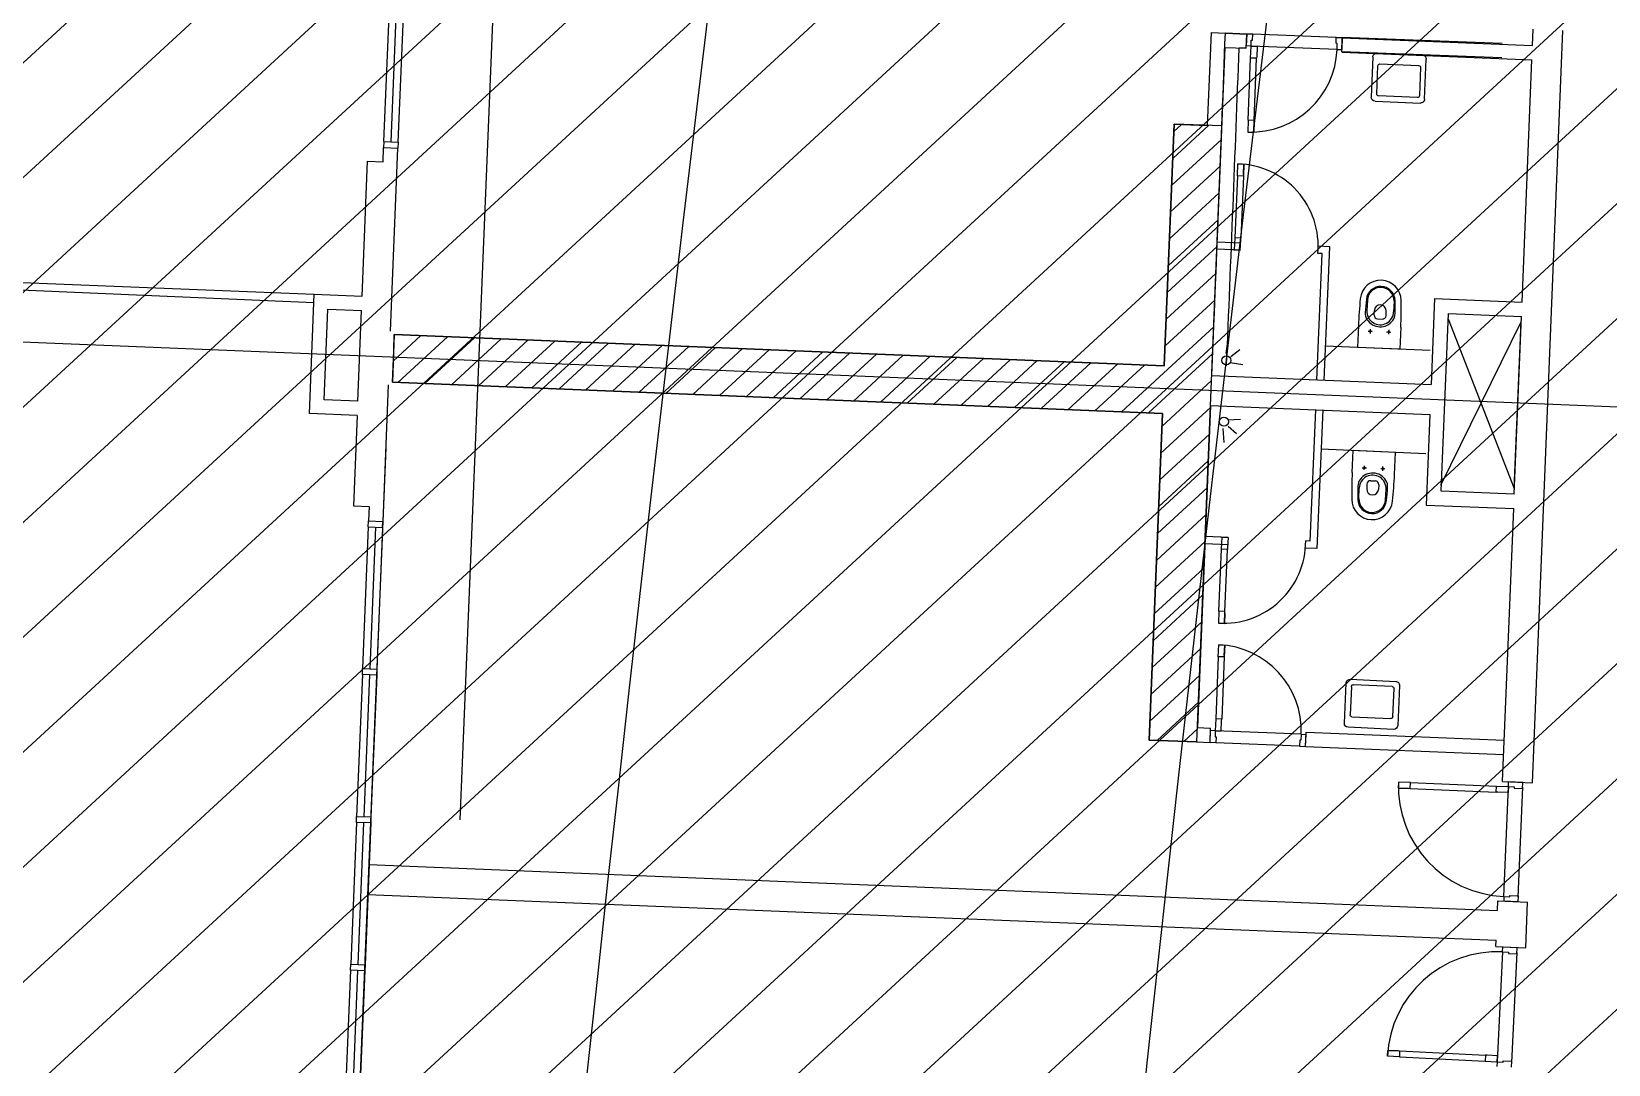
# Model space of a CAD drawing. Extents: x -678889171 to 586587, y -792238163 to 335485.
# Drawn here: x -678785148 to -678771950, y -791980698 to -791972053 of the extents above; entities that cross this region are included whole.
import ezdxf
from ezdxf.enums import TextEntityAlignment as Align

# ---------------------------------------------------------------- set-up
doc = ezdxf.new("R2010")
doc.units = 0
doc.header["$MEASUREMENT"] = 0
for name, color, linetype in [('A-FLOR-PATT', 252, 'Continuous'), ('A-SITE-PATT', 252, 'Continuous'), ('A-WALL', 252, 'Continuous')]:
    doc.layers.add(name, color=color, linetype=linetype)
doc.layers.add('BASEMENT3 LAYOUT$0$HATCH2', color=252, linetype='Continuous', lineweight=15)
doc.styles.add('Ground floor Towers$0$$Bas01-Rname$0$EN-SC', font='swissc.ttf')
doc.styles.add('Ground floor Towers$0$$Bas01-Rname$0$EN-SCL', font='swisscl.ttf')
doc.styles.add('Ground floor Towers$0$04-Ground Floor$0$V2-lower ground$0$LEVEL  FOR LICENSE LOWER GR$0$$LG- LEVEL$0$AR-SR', font='sarb.shx')

# ---------------------------------------------------------------- blocks, each defined once
blk = doc.blocks.new('A$C61C61320')
at = {"layer": 'BASEMENT3 LAYOUT$0$HATCH2'}
h = blk.add_hatch(dxfattribs=at)
h.set_pattern_fill('JIS_WOOD', color=256, scale=1000, style=0)
h.set_pattern_definition([(45, (-845211.5632561638, -471074.8112416068), (-499.9999991609842, 499.9999991609843), [])])
edge = h.paths.add_edge_path()
edge.add_line((-87728.88771757309, -14436.92520058164), (11085.99286301623, -14077.61977391216))
edge.add_line((11085.9928630162, -14077.61977391216), (11086.00013759563, -61296.12011963065))
edge.add_line((11086.00013759569, -61296.12011963065), (-23868.16462742418, -60220.57708285929))
edge.add_line((-23868.16462742421, -60220.57708285929), (-23388.15647815715, -47455.2645226442))
edge.add_arc((-38984.06513334403, -44366.02445463254), 15898.9235792472, 348.7958745272753, 525.9866040010601)
edge.add_line((-54409.82303213701, -40516.12001080933), (-55179.78612954497, -49076.3717473704))
edge.add_line((-55179.78612954495, -49076.3717473704), (-87616.00626249687, -47227.09333388295))
edge.add_line((-87616.00626249681, -47227.09333388295), (-87728.88771757303, -14436.92520058164))
blk = doc.blocks.new('GR')
at = {"layer": 'A-FLOR-PATT'}
for p, q in [((14105, 206210), (14105, 268485)), ((14105, 206210), (14105, 268485)), ((22808.69392590704, 213049.7083329673), (22808.69392590704, 213186.3852947576)), ((23058.69392590705, 206884.3868485214), (23058.69392590704, 213186.3852947576)), ((13235.44378982488, 211856.2329189128), (13237.13932042275, 213044.2324773465)), ((13296.86841828692, 211856.2151140504), (13297.21177029189, 213044.2150500802)), ((13355.44378478352, 211856.1981350899), (13357.13931538143, 213044.1976935236)), ((20118.76810413273, 212271.8881247429, -6.574195595121094e-08), (20118.76810413273, 213049.7083329673, -6.574195595121094e-08)), ((20118.76810413273, 213049.7083329673, -6.574195595121094e-08), (20415.42410707942, 213049.7083329673, -6.574195595121094e-08)), ((20415.42410707942, 213049.7083329672), (20236.18201214667, 213049.1253040702)), ((20465.42384257302, 213049.8709693762), (20415.42410707974, 213049.7083329673)), ((20415.81443446066, 212929.7089677835), (20415.42410707942, 213049.7083329672)), ((20415.42410707974, 213049.7083329673), (20415.7493798975, 212949.7088619808)), ((21165.42013947872, 213052.1478791005), (20465.42384257302, 213049.8709693762)), ((20465.5864789819, 212999.8712338829), (20465.42384257302, 213049.8709693762)), ((21165.42013947871, 213052.1478791005), (21215.41987497198, 213052.3105155094)), ((21165.5827758876, 213002.1481436072), (21165.42013947871, 213052.1478791005)), ((22555.79154853815, 213056.6704032849), (21215.41987497199, 213052.3105155092)), ((21215.41987497198, 213052.3105155094), (21215.74514778974, 212952.3110445229)), ((21215.81020235321, 212932.3111503256), (21215.4283392092, 213049.7083329673)), ((21215.4283392092, 213049.7083329673, -6.574195595121094e-08), (22808.69392590704, 213049.7083329673, -6.574195595121094e-08)), ((20238.76810413273, 210181.1981372058, -6.574195595121094e-08), (20238.76810413273, 212929.7083329673, -6.574195595121094e-08)), ((20238.76810413273, 212929.7083329673, -6.574195595121094e-08), (20415.81443652556, 212929.7083329673, -6.574195595121094e-08)), ((20415.81443446066, 212929.7089677835), (20356.58420696438, 212929.5163069344)), ((20455.74916829212, 212949.8389711079), (20415.7493798975, 212949.7088619808)), ((20455.58653188324, 212999.8387066012), (20465.5864789819, 212999.8712338829)), ((20455.74916829212, 212949.8389711079), (20455.58653188324, 212999.8387066012)), ((21175.74535939513, 212952.1809353958), (20455.74916829211, 212949.8389711079)), ((20455.74916829211, 212949.8389711079), (20505.74890378538, 212950.0016075168)), ((20456.07444110987, 212849.8395001214), (20455.74916829211, 212949.8389711079)), ((20505.74890378538, 212950.0016075168), (20506.03189113683, 212863.0020677585)), ((21175.58272298625, 213002.180670889), (21165.5827758876, 213002.1481436072)), ((21175.74535939513, 212952.1809353958), (21175.58272298625, 213002.180670889)), ((21175.74535939513, 212952.1809353958), (21215.74514778974, 212952.3110445229)), ((21215.4283392092, 212929.7083329673, -6.574195595121094e-08), (22808.69392590704, 212929.7083329673, -6.574195595121094e-08)), ((22556.16852919024, 212936.6709946873), (21215.81020235323, 212932.3111503256)), ((22808.69392590705, 210901.0013249668), (22808.69392590704, 212929.7083329673)), ((20506.07417660314, 212850.0021365302), (20456.07444110987, 212849.8395001214)), ((20457.76585976222, 212329.8422509914), (20456.07444110987, 212849.8395001214)), ((20506.03189113683, 212863.0020677585), (20506.07417660314, 212850.0021365302)), ((20507.76559525549, 212330.0048874003), (20506.07417660314, 212850.0021365302)), ((20238.76810413276, 212271.8881247429, -6.574195595121094e-08), (19838.76647235631, 212271.75470138, -6.574195595121094e-08)), ((19838.76647235616, 211984.675899904, -6.574195595121094e-08), (20125.94106294075, 212271.8504904886, -6.574195595121094e-08)), ((19838.76647235616, 212209.1823029311, -6.574195595121094e-08), (19901.35974923428, 212271.7755798092, -6.574195595121094e-08)), ((19838.76647235631, 212271.75470138, -6.574195595121094e-08), (19838.76647235631, 210246.7536590028, -6.574195595121094e-08)), ((19838.76647235628, 210246.8881247708, -6.574195595121094e-08), (19838.76647235628, 212271.75470138, -6.574195595121094e-08)), ((19838.76647235628, 212271.75470138, -6.574195595121094e-08), (20118.76810413273, 212271.75470138, -6.574195595121094e-08)), ((20238.76810413288, 210271.8881247429, -6.574195595121094e-08), (20238.76810413276, 212271.8881247429, -6.574195595121094e-08)), ((20507.76559525547, 212330.0048874003), (20457.76585976221, 212329.8422509914)), ((20457.76585976221, 212329.8422509914), (20458.09113257996, 212229.8427800049)), ((20458.09113257996, 212229.8427800049), (20508.09086807323, 212230.0054164138)), ((20508.09086807323, 212230.0054164138), (20507.76559525547, 212330.0048874003)), ((20508.09086807323, 212230.0054164138), (20507.80788072178, 212317.0049561721)), ((20507.80788072178, 212317.0049561721), (20508.09086807323, 212230.0054164138)), ((19838.76647235616, 211760.1694968774, -6.574195595121094e-08), (20238.76810413273, 212160.1711286539, -6.574195595121094e-08)), ((13235.44378982488, 211856.2329189128), (13235.42929656537, 211806.2329210133)), ((13235.44378982488, 211856.2329189128), (13355.44378478352, 211856.19813509)), ((13355.44378478352, 211856.19813509), (13355.42929152399, 211806.1981371905)), ((19838.76647235616, 211535.6630938507, -6.574195595121094e-08), (20238.76810413273, 211935.6647256273, -6.574195595121094e-08)), ((20385.52850079496, 211859.8439793378), (20384.64437586993, 211339.8447309509)), ((20385.52850079495, 211859.8439793378), (20385.698524819, 211959.8438347968)), ((20435.52842852446, 211859.7589673257), (20385.52850079495, 211859.8439793378)), ((20385.698524819, 211959.8438347968), (20435.69845254851, 211959.7588227848)), ((20435.52842852447, 211859.7589673257), (20434.64430359945, 211339.7597189389)), ((20435.69845254851, 211959.7588227848), (20435.52842852446, 211859.7589673257)), ((20435.69845254851, 211959.7588227848), (20435.55053164759, 211872.7589485354)), ((20435.55053164759, 211872.7589485354), (20435.69845254851, 211959.7588227848)), ((13235.42929656537, 211806.2329210133), (13355.42929152399, 211806.1981371905)), ((13235.42929233561, 211686.1981369332), (13235.42929207833, 211806.1981369332)), ((13235.42929207833, 211806.1981369332), (13355.42929152399, 211806.1981371905)), ((13355.42929481024, 210273.4215012958), (13355.42929152399, 211806.1981371905)), ((19838.76647235593, 211311.1566908238, -6.574195595121094e-08), (20238.76810413273, 211711.1583226006, -6.574195595121094e-08)), ((13105.42929420397, 210556.1981362255), (13105.42929178127, 211686.1981366544)), ((13105.42929178127, 211686.1981366544), (13235.42929233561, 211686.1981369332)), ((19838.76647235616, 211086.6502877974, -6.574195595121094e-08), (20238.76810413273, 211486.651919574, -6.574195595121094e-08)), ((20384.64437586993, 211339.8447309509), (20384.47435184589, 211239.8448754919)), ((20434.64430359945, 211339.7597189389), (20384.64437586993, 211339.8447309509)), ((20434.4742795754, 211239.7598634799), (20434.62220047632, 211326.7597377292)), ((20434.62220047632, 211326.7597377292), (20434.64430359945, 211339.7597189389)), ((19838.76647235616, 210862.1438847703, -6.574195595121094e-08), (20238.76810413296, 211262.1455165471, -6.574195595121094e-08)), ((20435.65840156708, 211299.7579369095), (20238.76820705763, 211300.0926980251)), ((20435.55638715261, 211239.7580236342), (20238.76821341324, 211240.0926112896)), ((20435.55638715261, 211239.7580236341), (20320.12689987943, 211239.9542817771)), ((20384.47435184589, 211239.8448754919), (20434.4742795754, 211239.7598634799)), ((21120.50882329039, 211238.5934382563), (21085.5320624856, 211238.6529072385)), ((21121.11648959231, 211238.5924050761), (21085.5320624856, 211238.6529072385)), ((21181.21841728213, 211298.490303937), (21085.90126340069, 211298.6523662319)), ((21119.3186627095, 210181.1981372058), (21121.11648959231, 211238.5924050761)), ((21179.31874943417, 210181.1981372058), (21181.21841728213, 211298.490303937)), ((19838.76647235616, 210637.6374817437, -6.574195595121094e-08), (20238.76810413273, 211037.6391135203, -6.574195595121094e-08)), ((19838.76647235616, 210413.1310787171, -6.574195595121094e-08), (20238.76810413273, 210813.1327104936, -6.574195595121094e-08)), ((21514.20118706314, 210864.9024897796), (21513.67031623738, 210776.4053770553)), ((21576.31552084432, 210741.1106038198), (21576.33853735427, 210780.196680855)), ((21675.51550364481, 210741.0521882006), (21675.53852015477, 210780.1382652358)), ((21737.77558826751, 210864.770834141), (21738.20223266178, 210776.2731575674)), ((22076.65714509807, 210901.0013249668), (22076.65714509807, 210181.1981372058)), ((22076.65714509807, 210901.0013249668), (22808.69392590705, 210901.0013249668)), ((22196.65714509807, 209291.6697490221), (22196.65714509807, 210781.0013249668)), ((22196.65714509807, 210781.0013249668), (22808.69392590705, 210781.0013249668)), ((22808.69392590705, 209291.6697490221), (22808.69392590705, 210781.0013249668)), ((21448.36189350288, 210650.079615863), (21448.25339877118, 210465.8365030071)), ((21606.29784962898, 210711.0929430074), (21645.49784283241, 210711.0698594159)), ((21803.36183195218, 210649.8705680322), (21803.25333722048, 210465.6274551763)), ((22190.54289641598, 209341.3878227368), (22808.69392590931, 210735.693001094)), ((22197.15377399915, 210736.1592000783), (22804.85013169244, 209338.4761473987)), ((22804.85013169244, 209338.4761473987), (22808.69392590931, 210735.693001094)), ((5476.821305719728, 210556.6864740731), (12705.42929313242, 210556.1981362253)), ((12705.42929527594, 209556.1981362253), (12705.42929313241, 210556.1981362254)), ((12705.42929313241, 210556.1981362254), (13105.42929527594, 210556.1981362254)), ((19497.02383930562, 209846.8820426399, -6.574195595121094e-08), (20238.76810413273, 210588.626307467, -6.574195595121094e-08)), ((21530.83582586525, 210605.7878971954), (21565.83581979682, 210605.7672868459)), ((21548.34612800576, 210623.2775889865), (21548.32551765625, 210588.2775950549)), ((21685.83579899094, 210605.6966227904), (21720.83579292256, 210605.6760124409)), ((21703.34610113151, 210623.1863145815), (21703.325490782, 210588.1863206499)), ((5420.802595191664, 210504.3469854498), (12705.42929313242, 210487.6423919064)), ((12825.42929501872, 209676.1981364826), (12825.42929338963, 210436.1981362254)), ((12825.42929338963, 210436.1981362254), (13105.3439249474, 210436.1981362254)), ((13105.34392657649, 209676.1981370826), (13105.3439249474, 210436.1981362254)), ((20350.41742291312, 210371.0037438285), (20363.10424325028, 210487.9185963009)), ((20392.58784204852, 210348.3468417153), (20465.64266827855, 210407.8292421724)), ((22057.62250805747, 210465.0627888546), (21179.80374411148, 210466.4484005356)), ((21803.25333722048, 210465.6274551763), (21448.25339877118, 210465.8365030071)), ((19721.53492280398, 209846.8867231116, -6.574195595121094e-08), (20238.76810413273, 210364.1199044404, -6.574195595121094e-08)), ((20238.76865159642, 207111.9579095136, -6.574195595121094e-08), (20238.76810413288, 210271.8881247429, -6.574195595121094e-08)), ((20389.55909591226, 210296.1444226502), (20493.48770548818, 210284.866782815)), ((19838.76647235631, 210246.7536590028, -6.574195595121094e-08), (13388.76647235631, 210246.8881247708, -6.574195595121094e-08)), ((13388.76647235631, 210246.8881247708, -6.574195595121094e-08), (13388.77696705647, 209846.7547016036, -6.574195595121094e-08)), ((13388.77002618855, 210111.3904874244, -6.574195595121094e-08), (13388.76647235628, 210246.8881247708, -6.574195595121094e-08)), ((13388.76647235628, 210246.8881247708, -6.574195595121094e-08), (19838.76647235628, 210246.8881247708, -6.574195595121094e-08)), ((13388.77229702729, 210024.8097851097, -6.574195595121094e-08), (13610.84600690659, 210246.883494989, -6.574195595121094e-08)), ((13435.22458486003, 209846.7556699158, -6.574195595121094e-08), (13835.34772965475, 210246.8788147105, -6.574195595121094e-08)), ((13659.73566835793, 209846.7603503871, -6.574195595121094e-08), (14059.84945240268, 210246.8741344318, -6.574195595121094e-08)), ((13884.24675185606, 209846.7650308586, -6.574195595121094e-08), (14284.35117515083, 210246.8694541533, -6.574195595121094e-08)), ((14108.75783535372, 209846.7697113296, -6.574195595121094e-08), (14508.85289789923, 210246.8647738751, -6.574195595121094e-08)), ((14333.26891885209, 209846.7743918009, -6.574195595121094e-08), (14733.35462064762, 210246.8600935964, -6.574195595121094e-08)), ((14557.78000234975, 209846.7790722719, -6.574195595121094e-08), (14957.85634339554, 210246.8554133177, -6.574195595121094e-08)), ((14782.29108584789, 209846.7837527434, -6.574195595121094e-08), (15182.35806614393, 210246.8507330394, -6.574195595121094e-08)), ((15006.80216934578, 209846.7884332146, -6.574195595121094e-08), (15406.85978889186, 210246.8460527607, -6.574195595121094e-08)), ((15231.31325284392, 209846.7931136861, -6.574195595121094e-08), (15631.36151164025, 210246.8413724825, -6.574195595121094e-08)), ((15455.82433634205, 209846.7977941572, -6.574195595121094e-08), (15855.86323438841, 210246.8366922035, -6.574195595121094e-08)), ((15680.33541983995, 209846.8024746284, -6.574195595121094e-08), (16080.36495713657, 210246.8320119251, -6.574195595121094e-08)), ((15904.84650333785, 209846.8071550997, -6.574195595121094e-08), (16304.86667988496, 210246.8273316468, -6.574195595121094e-08)), ((16129.35758683598, 209846.8118355712, -6.574195595121094e-08), (16529.36840263288, 210246.8226513681, -6.574195595121094e-08)), ((16353.86867033388, 209846.8165160425, -6.574195595121094e-08), (16753.87012538081, 210246.8179710894, -6.574195595121094e-08)), ((16578.37975383224, 209846.8211965137, -6.574195595121094e-08), (16978.37184812943, 210246.8132908109, -6.574195595121094e-08)), ((16802.89083732991, 209846.8258769847, -6.574195595121094e-08), (17202.87357087759, 210246.8086105324, -6.574195595121094e-08)), ((17027.40192082804, 209846.8305574562, -6.574195595121094e-08), (17427.37529362552, 210246.8039302537, -6.574195595121094e-08)), ((17251.91300432594, 209846.8352379275, -6.574195595121094e-08), (17651.87701637391, 210246.7992499755, -6.574195595121094e-08)), ((17476.42408782383, 209846.8399183988, -6.574195595121094e-08), (17876.37873912184, 210246.7945696968, -6.574195595121094e-08)), ((17700.93517132197, 209846.8445988698, -6.574195595121094e-08), (18100.88046187046, 210246.7898894183, -6.574195595121094e-08)), ((17925.44625481986, 209846.8492793411, -6.574195595121094e-08), (18325.38218461862, 210246.7852091398, -6.574195595121094e-08)), ((18149.95733831776, 209846.8539598123, -6.574195595121094e-08), (18549.88390736654, 210246.7805288611, -6.574195595121094e-08)), ((18374.46842181589, 209846.8586402838, -6.574195595121094e-08), (18774.38563011494, 210246.7758485829, -6.574195595121094e-08)), ((18598.97950531379, 209846.8633207551, -6.574195595121094e-08), (18998.88735286286, 210246.7711683041, -6.574195595121094e-08)), ((18823.49058881192, 209846.8680012261, -6.574195595121094e-08), (19223.38907561149, 210246.7664880257, -6.574195595121094e-08)), ((19048.00167230982, 209846.8726816974, -6.574195595121094e-08), (19447.89079835941, 210246.761807747, -6.574195595121094e-08)), ((19272.51275580795, 209846.8773621689, -6.574195595121094e-08), (19672.39252110757, 210246.7571274685, -6.574195595121094e-08)), ((19838.76796388533, 209739.6133611659, -6.574195595121094e-08), (20238.76812704955, 210139.6135243301, -6.574195595121094e-08)), ((20238.76833881921, 210181.1981372058, -6.574195595121094e-08), (22076.65714509807, 210181.1981372058, -6.574195595121094e-08)), ((31695, 210055), (-8850, 210055.0000000001)), ((13388.77696705644, 209846.7547016036, -6.574195595121094e-08), (13388.77002618855, 210111.3904874244, -6.574195595121094e-08)), ((19838.76758187986, 209515.1065761338, -6.574195595121094e-08), (20238.76816594577, 209915.1071601997, -6.574195595121094e-08)), ((20238.76833881921, 209931.1981372058, -6.574195595121094e-08), (22076.65714509807, 209931.1981372058, -6.574195595121094e-08)), ((20238.76835206004, 209931.1981372058, -6.574195595121094e-08), (20238.7686379815, 207231.9579138005, -6.574195595121094e-08)), ((21118.79825759144, 209931.1981372058), (21115.91095595343, 208830.4496500469)), ((21178.79846400029, 209931.1981372058), (21175.75336799568, 208770.2924749061)), ((22076.65714509807, 209931.1981372058), (22076.65714509807, 209171.6697490221)), ((13355.42929527596, 209823.4215012962), (13355.42929527596, 208679.9398979898)), ((13388.77696705647, 209846.7547016036, -6.574195595121094e-08), (19838.76814641876, 209846.8891671182, -6.574195595121094e-08)), ((19838.70647666985, 209846.8891658325, -6.574195595121094e-08), (13388.77696705644, 209846.7547016036, -6.574195595121094e-08)), ((19838.76349284651, 207111.9586706407, -6.574195595121094e-08), (19838.70647666985, 209846.8891658325, -6.574195595121094e-08)), ((19838.76814641876, 209846.8891671182, -6.574195595121094e-08), (19838.76349284654, 207111.9586706407, -6.574195595121094e-08)), ((20350.41742291312, 209741.3925305831), (20363.10424325028, 209624.4776781106)), ((20389.55909591226, 209816.2518517614), (20493.48770548818, 209827.5294915966)), ((20392.58784204852, 209764.0494326963), (20465.64266827855, 209704.5670322392)), ((13105.34392657649, 209676.1981370826), (12825.42929501872, 209676.1981364826)), ((19838.76719987439, 209290.5997911016, -6.574195595121094e-08), (20238.76820484176, 209690.600796069, -6.574195595121094e-08)), ((22055.75231087129, 209599.8869746732), (21177.93574331326, 209602.2964115956)), ((21445.69751486454, 209417.5058665702), (21446.38555136761, 209601.7477266664)), ((21801.38307599742, 209600.4220167799), (21446.38555136761, 209601.7477266664)), ((21800.69503949436, 209416.1801566836), (21801.38307599742, 209600.4220167799)), ((13105.42929527594, 209556.1981370827), (12705.42929527594, 209556.1981362253)), ((13105.42929527596, 209556.1981370827), (13105.42929527596, 208799.9398979898)), ((19838.76681786869, 209066.0930060693, -6.574195595121094e-08), (20238.76824373798, 209466.0944319386, -6.574195595121094e-08)), ((21528.36216093906, 209461.4406153599), (21563.36191688842, 209461.3099115683)), ((21545.7966870179, 209443.8753854894), (21545.92739080953, 209478.8751414388)), ((21683.36108014357, 209460.8617842827), (21718.36083609299, 209460.731080491)), ((21700.79560622246, 209443.2965544121), (21700.92631001409, 209478.2963103616)), ((21573.25639613553, 209325.9225529857), (21573.11043329683, 209286.836741716)), ((21603.36821877071, 209355.8103119781), (21642.56794543407, 209355.6639237315)), ((21672.45570442646, 209325.5521010963), (21672.30974158777, 209286.4662898265)), ((13355.42929527588, 209295.1499464629), (13355.429295276, 201632.1603697499)), ((19838.76643586322, 208841.5862210372, -6.574195595121094e-08), (20238.76828263397, 209241.588067808, -6.574195595121094e-08)), ((21510.6074587665, 209202.4003600927), (21510.45918861281, 209290.8989408741)), ((21734.18033977837, 209201.5654450351), (21734.98957833409, 209290.0604500768)), ((22808.69392590705, 209291.6697490221), (22196.65714509807, 209291.6697490221)), ((22076.65714509807, 209171.6697490221), (22808.69392590705, 209171.6697490221)), ((22808.69392590705, 206884.3868485214), (22808.69392590705, 209171.6697490221)), ((19838.76605385798, 208617.0794360049, -6.574195595121094e-08), (20238.76832153043, 209017.0817036773, -6.574195595121094e-08)), ((13105.42929527596, 208799.9398979898), (13235.42929527588, 208799.9398979898)), ((13235.42929527588, 208799.9398979898), (13235.42929527588, 208679.9398979898)), ((20430.35222102203, 208832.2478944973), (20238.76846841492, 208832.7504253562)), ((20430.35222102202, 208832.2478944974), (20314.92296399962, 208832.5506694607)), ((20380.06814742955, 208732.865022638, 3.542665253086035e-08), (20380.33045001174, 208832.8646786241, 3.542665253086035e-08)), ((20380.33045001174, 208832.8646786241, 3.542665253086035e-08), (20430.33027800483, 208832.733527333, 3.542665253086035e-08)), ((20430.33027800483, 208832.733527333, 3.542665253086035e-08), (20430.10207475832, 208745.7338266251, 3.542665253086035e-08)), ((21115.30329086349, 208830.4512439737), (21080.326599828, 208830.5429890531)), ((21115.91095595343, 208830.4496500469), (21080.32659982801, 208830.5429890531)), ((13235.42929527588, 208679.9398979898), (13355.42929527596, 208679.9398979898)), ((13235.42930031733, 208679.9051139207), (13355.42929527589, 208679.9398979898)), ((13235.44379367943, 208629.9051160212), (13235.42930031733, 208679.9051139207)), ((13355.443788638, 208629.9399000903), (13355.42929527589, 208679.9398979898)), ((19838.76567185228, 208392.5726509725, -6.574195595121094e-08), (20238.76836042642, 208792.5753395467, -6.574195595121094e-08)), ((20430.19483947275, 208772.2481009059), (20238.76847477054, 208772.7502189307)), ((20378.70417400216, 208212.86681151, 3.542665253086035e-08), (20380.06814742955, 208732.865022638, 3.542665253086035e-08)), ((20430.06797542263, 208732.7338713469, 3.542665253086035e-08), (20380.06814742955, 208732.865022638, 3.542665253086035e-08)), ((20428.70400199524, 208212.7356602189, 3.542665253086035e-08), (20430.06797542263, 208732.7338713469, 3.542665253086035e-08)), ((20430.10207475832, 208745.7338266251, 3.542665253086035e-08), (20430.06797542263, 208732.7338713469, 3.542665253086035e-08)), ((21175.75336799568, 208770.2924749061), (21080.43640424631, 208770.5424946235)), ((13235.44379367943, 208629.9051160212), (13355.443788638, 208629.9399000903)), ((13235.44379367943, 208629.9051160212), (13237.13932671469, 207441.9055575911)), ((13296.86842214143, 208629.9229210097), (13297.2117765838, 207441.9229849806)), ((13355.443788638, 208629.9399000903), (13357.1393216733, 207441.9403416601)), ((19838.76528984681, 208168.0658659404, -6.574195595121094e-08), (20238.76839932241, 208568.068975416, -6.574195595121094e-08)), ((19838.76490784134, 207943.5590809083, -6.574195595121094e-08), (20238.76843821863, 208343.5626112856, -6.574195595121094e-08)), ((20378.70417400215, 208212.86681151, 3.542665253086035e-08), (20378.44187141996, 208112.8671555239, 3.542665253086035e-08)), ((20428.70400199523, 208212.7356602189, 3.542665253086035e-08), (20378.70417400215, 208212.86681151, 3.542665253086035e-08)), ((20428.44169941304, 208112.7360042328, 3.542665253086035e-08), (20428.70400199523, 208212.7356602189, 3.542665253086035e-08)), ((20428.44169941304, 208112.7360042328, 3.542665253086035e-08), (20428.66990265955, 208199.7357049407, 3.542665253086035e-08)), ((20428.66990265955, 208199.7357049407, 3.542665253086035e-08), (20428.44169941304, 208112.7360042328, 3.542665253086035e-08)), ((19838.76452583587, 207719.0522958762, -6.574195595121094e-08), (20238.76847711438, 208119.0562471547, -6.574195595121094e-08)), ((20378.44187141996, 208112.8671555239, 3.542665253086035e-08), (20428.44169941304, 208112.7360042328, 3.542665253086035e-08)), ((19838.7641438304, 207494.5455108436, -6.574195595121094e-08), (20238.76851601107, 207894.5498830243, -6.574195595121094e-08)), ((20388.81008148934, 207831.9579138002, -6.574195595121094e-08), (20388.81008148934, 207931.9579138001, -6.574195595121094e-08)), ((20388.81008148934, 207931.9579138001, -6.574195595121094e-08), (20438.81008148932, 207931.9579138001, -6.574195595121094e-08)), ((20438.81008148932, 207931.9579138001, -6.574195595121094e-08), (20438.81008148932, 207844.9579138002, -6.574195595121094e-08)), ((20438.81008148932, 207844.9579138002, -6.574195595121094e-08), (20438.81008148932, 207931.9579138001, -6.574195595121094e-08)), ((20438.81008148932, 207931.9579138001, -6.574195595121094e-08), (20438.81008148932, 207831.9579138002, -6.574195595121094e-08)), ((20438.81008148932, 207831.9579138002, -6.574195595121094e-08), (20388.81008148934, 207831.9579138002, -6.574195595121094e-08)), ((20388.81008148935, 207831.9579138002, -6.574195595121094e-08), (20388.81008148936, 207311.9579138004, -6.574195595121094e-08)), ((20438.81008148933, 207831.9579138002, -6.574195595121094e-08), (20438.81008148934, 207311.9579138004, -6.574195595121094e-08)), ((19838.76376182493, 207270.0387258115, -6.574195595121094e-08), (20238.76855490683, 207670.0435188934, -6.574195595121094e-08)), ((13237.13932670635, 207441.9055863327), (13357.13932167329, 207441.9403416601)), ((13237.15380808445, 207391.9056171714), (13237.13932670635, 207441.9055863327)), ((13357.15381502704, 207391.9403725023), (13237.15380808445, 207391.9056171714)), ((13237.15380809293, 207391.9055884122), (13237.4978858346, 206203.9056382394)), ((13297.22698126132, 207391.9230016581), (13297.57033570369, 206203.923065629)), ((13357.13932167329, 207441.9403416601), (13357.15381502704, 207391.9403725023)), ((13357.15380305153, 207391.9403724813), (13357.4978807932, 206203.9404223085)), ((19905.18998328527, 207111.9585442452, -6.574195595121094e-08), (20238.76859380305, 207445.537154763, -6.574195595121094e-08)), ((20129.69595912355, 207111.9581170569, -6.574195595121094e-08), (20238.76863269927, 207221.0307906326, -6.574195595121094e-08)), ((20236.51570944788, 207231.9579138005, -6.574195595121094e-08), (20348.81008148938, 207231.9579138005, -6.574195595121094e-08)), ((20348.81008148938, 207111.9579138005, -6.574195595121094e-08), (20348.81008148938, 207231.9579138005, -6.574195595121094e-08)), ((20438.81008148934, 207311.9579138004, -6.574195595121094e-08), (20388.81008148936, 207311.9579138004, -6.574195595121094e-08)), ((20388.81008148936, 207311.9579138004, -6.574195595121094e-08), (20388.81008148937, 207211.9579138004, -6.574195595121094e-08)), ((20438.81008148934, 207298.9579138004, -6.574195595121094e-08), (20438.81008148934, 207311.9579138004, -6.574195595121094e-08)), ((20438.81008148935, 207211.9579138004, -6.574195595121094e-08), (20438.81008148934, 207298.9579138004, -6.574195595121094e-08)), ((21148.81008148938, 207231.9579138005, -6.574195595121094e-08), (22808.69392590705, 207231.9579138005, -6.574195595121094e-08)), ((21148.81008148938, 207111.9579138005, -6.574195595121094e-08), (21148.81008148938, 207231.9579138005, -6.574195595121094e-08)), ((19838.76349284654, 207111.9586706407, -6.574195595121094e-08), (20238.76865159642, 207111.9579095136, -6.574195595121094e-08)), ((20238.76865159639, 207111.9579095136, -6.574195595121094e-08), (19838.76349284651, 207111.9586706407, -6.574195595121094e-08)), ((20236.51570944788, 207111.9579138005, -6.574195595121094e-08), (20348.81008148938, 207111.9579138005, -6.574195595121094e-08)), ((20238.76865159639, 207111.9579138005, -6.574195595121094e-08), (20238.76865159639, 207111.9579095136, -6.574195595121094e-08)), ((20348.81008148938, 207111.9579138005, -6.574195595121094e-08), (20348.81008148938, 207211.9579138004, -6.574195595121094e-08)), ((20388.81008148937, 207211.9579138004, -6.574195595121094e-08), (20348.81008148938, 207211.9579138004, -6.574195595121094e-08)), ((20398.81008148938, 207111.9579138005, -6.574195595121094e-08), (20348.81008148938, 207111.9579138005, -6.574195595121094e-08)), ((20388.81008148937, 207211.9579138004, -6.574195595121094e-08), (20388.81008148937, 207161.9579138004, -6.574195595121094e-08)), ((20388.81008148937, 207211.9579138004, -6.574195595121094e-08), (20438.81008148935, 207211.9579138004, -6.574195595121094e-08)), ((21108.81008148907, 207211.9579138005, -6.574195595121094e-08), (20388.81008148937, 207211.9579138004, -6.574195595121094e-08)), ((20388.81008148937, 207161.9579138004, -6.574195595121094e-08), (20398.81008148937, 207161.9579138004, -6.574195595121094e-08)), ((20398.81008148937, 207161.9579138004, -6.574195595121094e-08), (20398.81008148938, 207111.9579138005, -6.574195595121094e-08)), ((21098.81008148908, 207111.9579138005, -6.574195595121094e-08), (20398.81008148938, 207111.9579138005, -6.574195595121094e-08)), ((21108.81008148907, 207161.9579138005, -6.574195595121094e-08), (21098.81008148908, 207161.9579138005, -6.574195595121094e-08)), ((21098.81008148908, 207161.9579138005, -6.574195595121094e-08), (21098.81008148907, 207111.9579138005, -6.574195595121094e-08)), ((21098.81008148907, 207111.9579138005, -6.574195595121094e-08), (21148.81008148906, 207111.9579138005, -6.574195595121094e-08)), ((21108.81008148907, 207211.9579138005, -6.574195595121094e-08), (21108.81008148907, 207161.9579138005, -6.574195595121094e-08)), ((21108.81008148907, 207211.9579138005, -6.574195595121094e-08), (21148.81008148906, 207211.9579138005, -6.574195595121094e-08)), ((21148.81008148906, 207111.9579138005, -6.574195595121094e-08), (21148.81008148906, 207211.9579138005, -6.574195595121094e-08)), ((21148.81008148938, 207111.9579138005, -6.574195595121094e-08), (22808.69392590705, 207111.9579138005, -6.574195595121094e-08)), ((21938.68699993518, 206844.5378559652), (21938.67832138106, 206794.5378567184)), ((22038.6869984288, 206844.5204988569), (21938.68699993518, 206844.5378559652)), ((22038.67831987467, 206794.5204996101), (22038.6869984288, 206844.5204988569)), ((22038.6869984288, 206844.5204988569), (22758.68698758289, 206844.3955276775)), ((22758.67830902876, 206794.3955284307), (22758.68698758289, 206844.3955276775)), ((22758.68698758289, 206844.3955276775), (22858.68698607651, 206844.3781705692)), ((22808.69392590705, 206884.3868485214), (23058.69392590705, 206884.3868485214)), ((22858.52730068054, 205924.3781844279), (22858.68698607651, 206844.3781705692)), ((22858.68698607651, 206844.3781705692), (22858.67830752238, 206794.3781713224)), ((22858.68698607651, 206844.3781705692), (22858.69392891981, 206884.3781699667)), ((22858.68698607651, 206844.3781705692), (22908.68698532332, 206844.3694920151)), ((22978.69392711206, 206884.3573414368), (22858.69392891981, 206884.3781699667)), ((22908.68698532332, 206844.3694920151), (22908.68524961249, 206834.3694921657)), ((22908.68524961249, 206834.3694921657), (22978.68524855793, 206834.3573421899)), ((22978.52729887285, 205924.357355898), (22978.68698426882, 206844.3573420393)), ((22978.68524855793, 206834.3573421899), (22978.69392711206, 206884.3573414368)), ((21938.67832138106, 206794.5378567184), (22025.67832007051, 206794.5227560342)), ((22025.67832007051, 206794.5227560342), (21938.67832138106, 206794.5378567184)), ((21938.67832138106, 206794.5378567184), (22038.67831987467, 206794.5204996101)), ((22038.67831987467, 206794.5204996101), (22758.67830902876, 206794.3955284307)), ((22771.67830883293, 206794.3932720066), (22758.67830902876, 206794.3955284307)), ((22858.67830752238, 206794.3781713224), (22771.67830883293, 206794.3932720066)), ((13237.49788582625, 206203.9056669811), (13357.49788079319, 206203.9404223085)), ((13237.51236720436, 206153.9056978197), (13237.49788582625, 206203.9056669811)), ((13357.49788079319, 206203.9404223085), (13357.51237414693, 206153.9404531507)), ((13357.51237414693, 206153.9404531507), (13237.51236720436, 206153.9056978197)), ((13237.51236721283, 206153.9056690606), (13237.85644495449, 204965.9057188878)), ((13297.58554038122, 206153.9230823064), (13297.9288948236, 204965.9231462774)), ((13357.51236217142, 206153.9404531297), (13357.8564399131, 204965.9405029569)), ((22858.52730068054, 205924.3781844279), (22858.52035783723, 205884.3781850305)), ((22858.52730068054, 205924.3781844279), (22908.52729992735, 205924.3695058738)), ((22908.52729992735, 205924.3695058738), (22908.52903563817, 205934.3695057231)), ((22908.52903563817, 205934.3695057231), (22978.52903458361, 205934.3573557474)), ((22978.52903458361, 205934.3573557474), (22978.52035602948, 205884.3573565005)), ((13355.42929527585, 205804.9398979898), (22808.69392590705, 205804.9398979898)), ((22808.69392590705, 205804.9398979898), (22808.69392590705, 205884.3868485214)), ((22808.69392590705, 205884.3868485214), (23058.69392590705, 205884.3868485214)), ((22808.69392590705, 205804.9398979898), (22808.69392590705, 205884.3868485214)), ((22978.52035602948, 205884.3573565005), (22858.52035783723, 205884.3781850305)), ((23058.69392590705, 205501.8520778752), (23058.69392590705, 205884.3868485214)), ((13355.42929527584, 205554.9398979898), (22808.69392590696, 205554.9398979898)), ((22808.69392590705, 205501.8520778752), (22808.69392590705, 205554.9398979898)), ((22808.69392590705, 205501.8520778752), (23058.69392590705, 205501.8520778752)), ((22867.03479550779, 205459.6966361626), (22867.38201776831, 205499.695129093)), ((22987.37749655932, 205498.6534623114), (22867.38201776831, 205499.695129093)), ((22986.94346873367, 205448.6553461484), (22987.37749655932, 205498.6534623114)), ((22867.03479550779, 205459.6966361626), (22859.04868351574, 204539.7312987641)), ((22867.03479550779, 205459.6966361626), (22917.03291167075, 205459.262608337)), ((22917.03291167075, 205459.262608337), (22916.94610610562, 205449.2629851044)), ((22916.94610610562, 205449.2629851044), (22986.94346873367, 205448.6553461484)), ((22987.03027429887, 205458.6549693811), (22979.04416230681, 204538.6896319826)), ((13237.85644494614, 204965.9057476294), (13357.8564399131, 204965.9405029569)), ((13237.87092632426, 204915.9057784681), (13237.85644494614, 204965.9057476294)), ((13357.87093326684, 204915.940533799), (13237.87092632426, 204915.9057784681)), ((13237.87092633273, 204915.9057497089), (13238.2142274519, 203730.5459005129)), ((13297.94409950112, 204915.9231629548), (13298.28741260037, 203730.5632993738)), ((13357.8564399131, 204965.9405029569), (13357.87093326684, 204915.940533799)), ((13357.87092129133, 204915.940533778), (13358.21422241884, 203730.5806558403)), ((21939.08334611725, 204547.7174107562), (21939.5173739429, 204597.7155269191)), ((21939.5173739429, 204597.7155269191), (22026.51409606645, 204596.9603185025)), ((22026.51409606645, 204596.9603185025), (21939.5173739429, 204597.7155269191)), ((21939.5173739429, 204597.7155269191), (22039.51360626882, 204596.8474712678)), ((22039.51360626882, 204596.8474712678), (22039.07957844317, 204546.8493551049)), ((22039.51360626882, 204596.8474712679), (22759.48647901547, 204590.5974705784)), ((22759.48647901547, 204590.5974705784), (22759.05245118981, 204540.5993544155)), ((22772.48598921784, 204590.4846233437), (22759.48647901547, 204590.5974705784)), ((22859.48271134139, 204589.7294149271), (22772.48598921784, 204590.4846233437)), ((22859.04868351574, 204539.7312987641), (22859.48271134139, 204589.7294149271)), ((22039.07957844317, 204546.8493551049), (21939.08334611725, 204547.7174107562)), ((22039.07957844317, 204546.8493551049), (22759.05245118981, 204540.5993544155)), ((22759.05245118981, 204540.5993544155), (22859.04868351574, 204539.7312987641)), ((22859.04868351574, 204539.7312987641), (22858.70146125521, 204499.7328058338)), ((22859.04868351574, 204539.7312987641), (22909.04679967869, 204539.2972709385)), ((22909.04679967869, 204539.2972709385), (22909.13360524383, 204549.2968941711)), ((22909.13360524383, 204549.2968941711), (22979.13096787188, 204548.6892552152)), ((22979.13096787188, 204548.6892552152), (22978.69694004622, 204498.6911390522))]:
    blk.add_line(p, q, dxfattribs=at)
at = {"layer": 'A-FLOR-PATT', "extrusion": (-3.799341424095448e-21, 4.230502907904509e-17, -1)}
for p, q in [((21477.7751865125, 212900.3422257591), (21477.80529742886, 212565.0622271112)), ((21891.28417375323, 212933.9073624206), (21511.30017528578, 212933.8732367154)), ((21924.8452956262, 212565.1023749996), (21924.81518470985, 212900.3823736474)), ((21522.50678800559, 212593.0062417873), (21522.48571036418, 212827.7022408409)), ((21539.24820475059, 212844.467746319), (21863.35220344376, 212844.4968535381)), ((21880.1177089219, 212827.7343591516), (21880.1387865633, 212593.038360098)), ((21511.33630838536, 212531.537238338), (21891.32030685281, 212531.5713640431)), ((21863.37629217678, 212576.2728546198), (21539.27229348361, 212576.2437474007))]:
    blk.add_line(p, q, dxfattribs=at)
at = {"layer": 'A-FLOR-PATT', "extrusion": (-1.86694794564284e-19, -4.23046172996227e-17, -1)}
for p, q in [((21465.71142153465, 207319.4987940526), (21467.19103357685, 207654.7755292254)), ((21500.86666829849, 207688.1552415385), (21880.84696816094, 207686.4783478907)), ((21511.7712972631, 207626.6385196887), (21510.73556883365, 207391.9448050677)), ((21852.70995862444, 207641.8980842045), (21528.60911462386, 207643.3283758453)), ((21868.36408635147, 207390.3665522227), (21869.39981478092, 207625.0602668438)), ((21914.22668047424, 207652.8027131692), (21912.74706843204, 207317.5259779964)), ((21527.42542499013, 207375.1069877069), (21851.52626899071, 207373.6766960662)), ((21879.0714337104, 207284.1462656832), (21499.09113384795, 207285.823159331))]:
    blk.add_line(p, q, dxfattribs=at)
at = {"layer": 'A-FLOR-PATT'}
for centre, radius in [((21548.33582283101, 210605.7775920207), 7.499999999999998), ((21703.33579595675, 210605.6863176157), 7.499999999999998), ((20355.86450986005, 210313.1653041826), 38.24641586430791), ((20355.86450986005, 209799.230970229), 38.24641586430791), ((21545.86203891371, 209461.3752634641), 7.5), ((21700.86095811828, 209460.7964323869), 7.5)]:
    blk.add_circle(centre, radius, dxfattribs=at)
for centre, radius, start, end in [((632160.654919429, 163506.251165366), 618245.8226879981, 171.0764646735087, 189.9103746877842), ((632160.654919429, 163506.251165366), 613595.8226879981, 171.0737824436527, 189.9862451256833), ((-533710.6779030793, 211129.5627473246), 553950.1857841982, 359.9108800609779, 0.1985432184708622), ((-533710.6779030793, 211129.5627473246), 554070.1857841982, 359.9108800609779, 0.1861315158359078), ((20455.74916829211, 212949.8389711079), 719.9999999997043, 270.186367925053, 0.1863679248425622), ((20398.22306848045, 211272.8782438163, -3.542665253086035e-08), 687.0797532929839, 357.1854496526808, 91.04448317110884), ((21625.98803154673, 210864.2319099989), 171.5000000000036, 3.174417774506169, 176.7581030192325), ((21625.98803154671, 210864.2319099988), 120.5, 3.174417778118335, 176.7581030154777), ((21625.98803154671, 210864.2319099988), 111.7888557810301, 0.276218934237895, 179.6563018592021), ((25448.36119997466, 210647.7241473485), 4000.000000000774, 176.7581030192519, 179.9662603968864), ((25448.36119997383, 210647.7241473473), 3948.999999999999, 176.7581030154777, 178.3419383600944), ((21625.93852875449, 210780.1674730454), 49.59999999999995, 359.9662603976747, 179.9662603976747), ((17803.36252548123, 210652.2260365479), 3948.999999999999, 1.590582440899233, 3.174417778118335), ((17803.36252548064, 210652.2260365482), 4000.000000000594, 359.9662603968647, 3.174417774499216), ((21600.97274961619, 210759.0934072642), 99.99999999999997, 178.3419383600944, 213.6843572910761), ((21625.9359168058, 210775.7319253432), 112.2676204798005, 179.6563018592021, 0.276218934237895), ((21625.9359168058, 210775.7319253432), 130, 213.6843572910761, 326.2481635031199), ((21606.31551564285, 210741.0929378059), 29.99999999999999, 179.9662603976747, 269.9662603968413), ((21645.51550884622, 210741.0698542145), 29.99999999999999, 269.9662603968413, 359.9662603976747), ((21650.87947093338, 210759.0640188314), 99.99999999999997, 326.2481635031199, 1.590582440899233), ((25445.6696233699, 209402.5682903826), 4000.000000000336, 179.7860344847554, 182.99419186239), ((21597.83565020731, 209307.8333180736), 100, 146.0679375901817, 181.4103565221586), ((21622.72665152808, 209291.087033314), 112.2676204798005, 359.4760759463142, 180.0959930226098), ((21622.72665152808, 209291.087033314), 130, 33.50413137948898, 146.0679375901817), ((21603.25618694931, 209325.8105211643), 30, 89.78603448482204, 179.7860344854466), ((21642.45591361262, 209325.6641329176), 30, 359.7860344854466, 89.78603448482204), ((21647.74203218411, 209307.6469466783), 100, 358.1617124415739, 33.50413137948898), ((17800.7229309891, 209431.1177328697), 4000.000000000293, 356.5778771071427, 359.7860344847772), ((21622.39615765498, 209202.5876504133), 171.5000000000074, 182.9941918624059, 356.5778771071366), ((25445.66962336951, 209402.5682903838), 3949, 181.4103565221586, 182.9941918646718), ((21622.39615765496, 209202.5876504133), 120.5, 182.9941918646718, 356.5778771046296), ((21622.39615765496, 209202.5876504133), 111.7888557810301, 180.0959930226098, 359.4760759463142), ((21622.71008744227, 209286.6515157712), 49.59999999999997, 179.7860344854466, 359.7860344854466), ((17800.72293098939, 209431.11773287), 3949, 356.5778771046296, 358.1617124415739), ((20393.93622643844, 208799.7721797795), 687.0797532929839, 268.7078117105812, 2.566845228552292), ((20388.81008148937, 207211.9579138004, -6.574195595121094e-08), 719.9999999997044, 0, 90), ((22858.68698607651, 206844.3781705692), 919.9999999997044, 179.9900551094489, 269.9900551094487), ((22859.04868351574, 204539.7312987641), 919.9999999997059, 89.50263450167746, 179.5026345010521)]:
    blk.add_arc(centre, radius, start, end, dxfattribs=at)
at = {"layer": 'A-FLOR-PATT', "extrusion": (-3.799341424095448e-21, 4.230502907904509e-17, -1)}
for centre, radius, start, end in [((-21511.30318637739, 212900.3452368507), 33.52800000000002, 359.9948543662579, 89.99485436625817), ((-21891.28718484484, 212900.3793625558), 33.52800000000002, 89.99485436625817, 179.9948543662579), ((-21539.2497102964, 212827.7037463867), 16.76400000000001, 359.9948543662579, 89.99485436625817), ((-21863.35370898957, 212827.7328536058), 16.76400000000001, 89.99485436625817, 179.9948543662579), ((-21511.33329729375, 212565.0652382028), 33.52800000000002, 269.9948543662582, 359.9948543662579), ((-21539.2707879378, 212593.0077473331), 16.76400000000001, 269.9948543662582, 359.9948543662579), ((-21863.37478663097, 212593.0368545522), 16.76400000000001, 179.9948543662579, 269.9948543662582), ((-21891.3172957612, 212565.0993639079), 33.52800000000002, 179.9948543662579, 269.9948543662582)]:
    blk.add_arc(centre, radius, start, end, dxfattribs=at)
at = {"layer": 'A-FLOR-PATT', "extrusion": (-1.86694794564284e-19, -4.23046172996227e-17, -1)}
for centre, radius, start, end in [((-21500.71870709432, 207654.6275680212), 33.52800000000001, 0.2528507552230682, 90.2528507552231), ((-21528.53513402166, 207626.5645390866), 16.76400000000001, 0.2528507552230682, 90.2528507552231), ((-21852.63597802224, 207625.1342474459), 16.76400000000001, 90.2528507552231, 180.2528507552231), ((-21880.69900695677, 207652.9506743734), 33.52800000000001, 90.2528507552231, 180.2528507552231), ((-21527.49940559221, 207391.8708244655), 16.76400000000001, 270.2528507552231, 0.2528507552230682), ((-21851.6002495928, 207390.4405328248), 16.76400000000001, 180.2528507552231, 270.2528507552231), ((-21499.23909505212, 207319.3508328483), 33.52800000000001, 270.2528507552231, 0.2528507552230682), ((-21879.21939491457, 207317.6739392005), 33.52800000000001, 180.2528507552231, 270.2528507552231)]:
    blk.add_arc(centre, radius, start, end, dxfattribs=at)
at = {"layer": 'A-FLOR-PATT', "style": 'Ground floor Towers$0$04-Ground Floor$0$V2-lower ground$0$LEVEL  FOR LICENSE LOWER GR$0$$LG- LEVEL$0$AR-SR', "flags": 12}
for tag, p in [('L', (30296.07288644527, 72859.53473235783)), ('P', (30237.50458115668, 72203.99769414036))]:
    blk.add_attdef(tag, text='', height=500, dxfattribs=at).set_placement(p, align=Align.RIGHT)
at = {"layer": 'A-FLOR-PATT'}
for tag, p, height, style in [('N', (85492.25876324323, 56633.4995742733), 250, 'Ground floor Towers$0$$Bas01-Rname$0$EN-SC'), ('N', (89389.48149106537, 56633.4995742733), 250, 'Ground floor Towers$0$$Bas01-Rname$0$EN-SC'), ('N', (94597.61363499537, 56633.4995742733), 250, 'Ground floor Towers$0$$Bas01-Rname$0$EN-SC'), ('AN', (85922.66280553787, 56313.08159666645), 200, 'Ground floor Towers$0$$Bas01-Rname$0$EN-SCL'), ('AN', (89819.88553336001, 56313.08159666645), 200, 'Ground floor Towers$0$$Bas01-Rname$0$EN-SCL'), ('AN', (95028.01767729002, 56313.08159666645), 200, 'Ground floor Towers$0$$Bas01-Rname$0$EN-SCL'), ('SN', (85299.47460008037, 56025.08594095582), 200, 'Ground floor Towers$0$$Bas01-Rname$0$EN-SCL'), ('SN', (89196.69732790251, 56025.08594095582), 200, 'Ground floor Towers$0$$Bas01-Rname$0$EN-SCL'), ('SN', (94404.82947183252, 56025.08594095582), 200, 'Ground floor Towers$0$$Bas01-Rname$0$EN-SCL'), ('F', (85927.04975899268, 56008.67972904726), 200, 'Ground floor Towers$0$$Bas01-Rname$0$EN-SCL'), ('F', (89824.27248681482, 56008.67972904726), 200, 'Ground floor Towers$0$$Bas01-Rname$0$EN-SCL'), ('F', (95032.40463074483, 56008.67972904726), 200, 'Ground floor Towers$0$$Bas01-Rname$0$EN-SCL')]:
    blk.add_attdef(tag, p, '', height=height, dxfattribs=dict(at, style=style))
at = {"layer": 'A-FLOR-PATT', "style": 'Ground floor Towers$0$$Bas01-Rname$0$EN-SCL', "width": 0.8}
for p in [(85305.16036184286, 56295.1433535593), (89202.383089665, 56295.1433535593), (94410.51523359501, 56295.1433535593)]:
    blk.add_attdef('FN', p, '', height=250, dxfattribs=at)

msp = doc.modelspace()

# ---------------------------------------------------------------- block references
at = {"layer": 'A-SITE-PATT', "rotation": 357.6731745000001}
msp.add_blockref('A$C61C61320', (-678706236.4347705, -791940527.995869, -212772), dxfattribs=at)

# ---------------------------------------------------------------- next in the draw order: block references
at = {"layer": 'A-WALL', "rotation": 357.6731745000001}
msp.add_blockref('GR', (-678804025.0995113, -792184118.4910543, -212772), dxfattribs=at)

doc.saveas('drawing.dxf')
